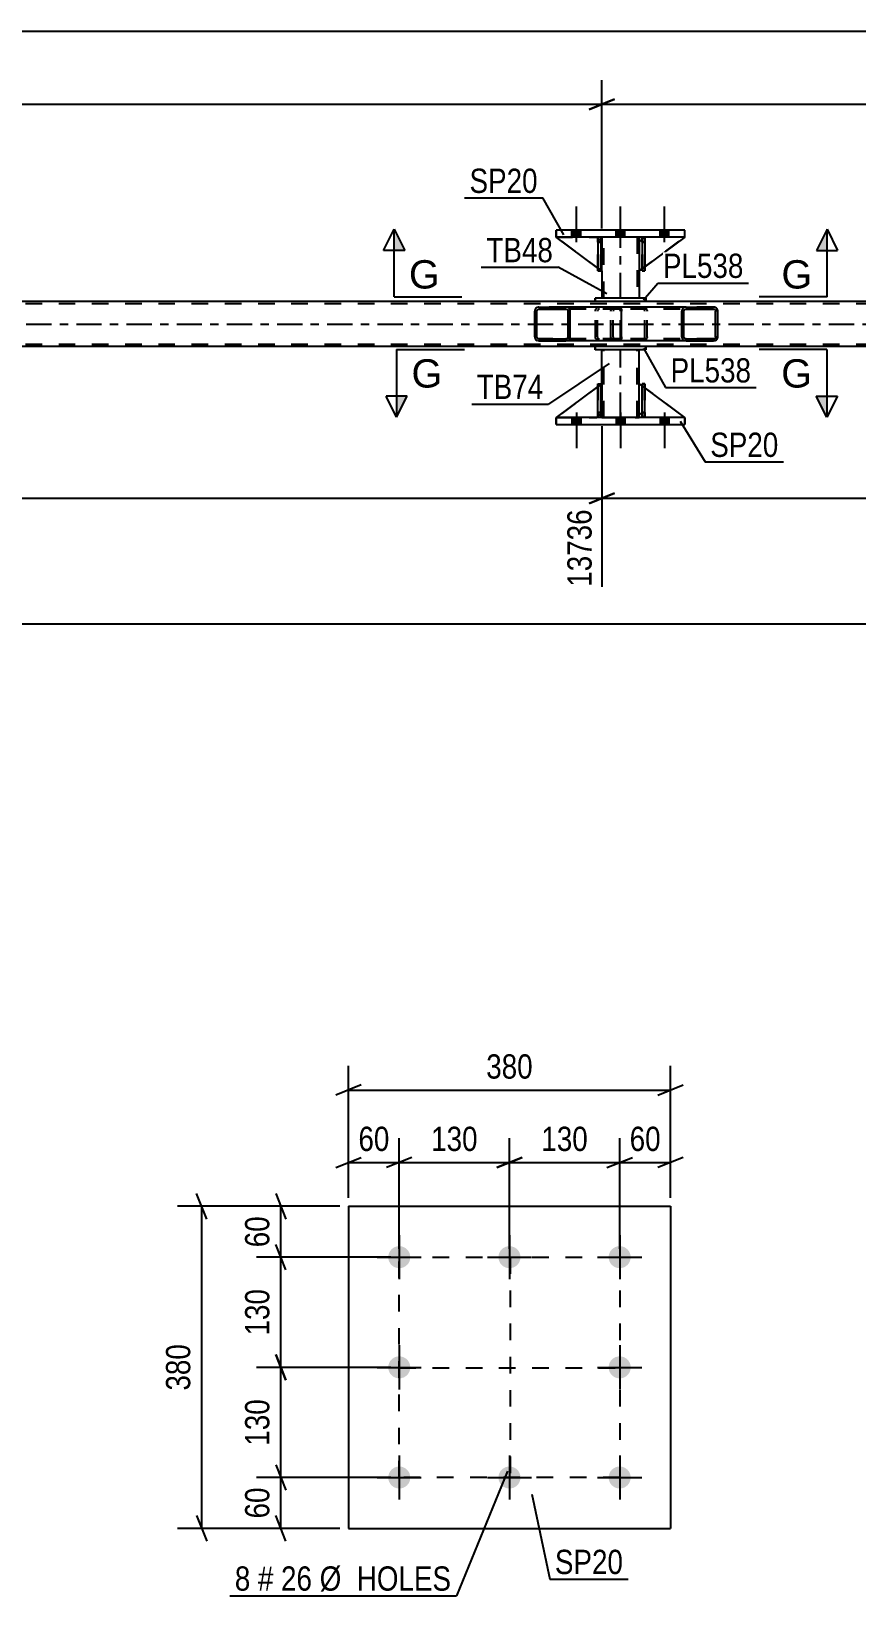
# Model space of a CAD drawing. Header units: millimetres. Extents: x 0 to 1189, y 0 to 841.
# Drawn here: x 518.6 to 616, y 232.4 to 417 of the extents above; entities that cross this region are included whole.
import ezdxf

# ---------------------------------------------------------------- set-up
doc = ezdxf.new("R2010")
doc.units = ezdxf.units.MM
doc.linetypes.add('DXK_LINE_DOT2', pattern=[3.9198, 1.9599, -1.9599])
doc.linetypes.add('DXK_LINE_DOT3', pattern=[5.9187, 2.979, -0.9799, 0.9799, -0.9799])
doc.styles.add('Arial', font='ARIAL.TTF', dxfattribs={"height": 0.2})
doc.styles.add('Arial Narrow', font='ARIALN.TTF', dxfattribs={"height": 0.2})

# ---------------------------------------------------------------- blocks, each defined once
blk = doc.blocks.new('Part-203723932-5674 - 5521')
at = {"color": 7, "linetype": 'DXK_LINE_DOT2'}
for p, q in [((585.93, 375.43), (580.53, 371.43)), ((585.93, 372.03), (585.93, 375.43)), ((585.93, 375.43), (585.93, 372.03)), ((580.53, 371.43), (585.33, 371.43)), ((585.33, 371.43), (585.93, 372.03)), ((585.93, 372.03), (585.33, 371.43)), ((585.93, 372.03), (585.93, 372.03))]:
    blk.add_line(p, q, dxfattribs=at)
blk = doc.blocks.new('Part-203723932-5671 - 5521')
at = {"color": 2, "linetype": 'Continuous'}
for p, q in [((590.33, 372.03), (590.33, 375.43)), ((590.68, 375.17), (590.33, 375.43)), ((595.73, 371.43), (591, 374.93)), ((590.68, 371.68), (590.33, 372.03))]:
    blk.add_line(p, q, dxfattribs=at)
at = {"color": 7, "linetype": 'DXK_LINE_DOT2'}
for p, q in [((591, 374.93), (590.68, 375.17)), ((590.93, 371.43), (590.68, 371.68)), ((595.73, 371.43), (590.93, 371.43)), ((595.73, 371.43), (595.73, 371.43)), ((595.73, 371.43), (595.73, 371.43))]:
    blk.add_line(p, q, dxfattribs=at)
blk = doc.blocks.new('Part-203723932-5693 - 5521')
at = {"color": 2, "linetype": 'Continuous'}
for p, q in [((585.48, 389.06), (580.53, 392.73)), ((585.48, 392.58), (585.33, 392.73)), ((585.93, 392.13), (585.8, 392.26)), ((585.93, 392.13), (585.93, 392.13)), ((585.93, 388.73), (585.93, 392.13)), ((585.8, 388.83), (585.93, 388.73)), ((585.93, 388.73), (585.93, 388.73))]:
    blk.add_line(p, q, dxfattribs=at)
at = {"color": 7, "linetype": 'DXK_LINE_DOT2'}
for p, q in [((585.33, 392.73), (580.53, 392.73)), ((585.33, 392.73), (585.93, 392.13)), ((585.8, 392.26), (585.48, 392.58)), ((585.93, 392.13), (585.93, 388.73)), ((585.8, 388.83), (585.48, 389.06))]:
    blk.add_line(p, q, dxfattribs=at)
blk = doc.blocks.new('Part-203723932-5696 - 5521')
at = {"color": 7, "linetype": 'DXK_LINE_DOT2'}
for p, q in [((585.48, 392.13), (585.48, 392.73)), ((585.48, 392.73), (585.48, 392.73)), ((585.48, 392.73), (585.48, 388.73)), ((585.8, 392.73), (585.48, 392.73)), ((585.48, 388.73), (585.48, 392.13)), ((585.48, 392.13), (585.8, 392.13)), ((585.8, 392.13), (585.8, 392.73)), ((585.8, 388.73), (585.8, 392.73)), ((585.8, 392.13), (585.8, 388.73)), ((585.48, 388.73), (585.8, 388.73))]:
    blk.add_line(p, q, dxfattribs=at)
blk = doc.blocks.new('Bolt-203723932-5639 - 5521')
at = {"linetype": 'Continuous'}
for points in [[(582.41, 392.73), (583.45, 392.73), (583.45, 393.53), (582.41, 393.53)], [(582.41, 392.73), (583.45, 392.73), (583.45, 393.53), (582.41, 393.53)], [(582.41, 392.73), (583.45, 392.73), (583.45, 393.53), (582.41, 393.53)], [(587.61, 392.73), (588.65, 392.73), (588.65, 393.53), (587.61, 393.53)], [(587.61, 392.73), (588.65, 392.73), (588.65, 393.53), (587.61, 393.53)], [(592.81, 392.73), (593.85, 392.73), (593.85, 393.53), (592.81, 393.53)], [(592.81, 392.73), (593.85, 392.73), (593.85, 393.53), (592.81, 393.53)], [(592.81, 392.73), (593.85, 392.73), (593.85, 393.53), (592.81, 393.53)]]:
    blk.add_hatch(color=1, dxfattribs=at).paths.add_polyline_path(points)
at = {"color": 1, "linetype": 'Continuous'}
for p, q in [((582.93, 392.13), (582.93, 396.33)), ((582.93, 392.13), (582.93, 396.33)), ((582.93, 392.13), (582.93, 396.33)), ((588.13, 392.13), (588.13, 396.33)), ((588.13, 392.13), (588.13, 396.33)), ((593.33, 392.13), (593.33, 396.33)), ((593.33, 392.13), (593.33, 396.33)), ((593.33, 392.13), (593.33, 396.33)), ((582.41, 392.73), (582.41, 393.53)), ((582.41, 392.73), (582.41, 393.53)), ((582.41, 392.73), (582.41, 393.53)), ((583.45, 392.73), (583.45, 393.53)), ((583.45, 392.73), (583.45, 393.53)), ((583.45, 392.73), (583.45, 393.53)), ((587.61, 392.73), (587.61, 393.53)), ((587.61, 392.73), (587.61, 393.53)), ((588.65, 392.73), (588.65, 393.53)), ((588.65, 392.73), (588.65, 393.53)), ((592.81, 392.73), (592.81, 393.53)), ((592.81, 392.73), (592.81, 393.53)), ((592.81, 392.73), (592.81, 393.53)), ((593.85, 392.73), (593.85, 393.53)), ((593.85, 392.73), (593.85, 393.53)), ((593.85, 392.73), (593.85, 393.53))]:
    blk.add_line(p, q, dxfattribs=at)
blk = doc.blocks.new('Bolt-203723932-5640 - 5521')
at = {"linetype": 'Continuous'}
for points in [[(583.45, 371.43), (582.41, 371.43), (582.41, 370.63), (583.45, 370.63)], [(583.45, 371.43), (582.41, 371.43), (582.41, 370.63), (583.45, 370.63)], [(583.45, 371.43), (582.41, 371.43), (582.41, 370.63), (583.45, 370.63)], [(588.65, 371.43), (587.61, 371.43), (587.61, 370.63), (588.65, 370.63)], [(588.65, 371.43), (587.61, 371.43), (587.61, 370.63), (588.65, 370.63)], [(593.85, 371.43), (592.81, 371.43), (592.81, 370.63), (593.85, 370.63)], [(593.85, 371.43), (592.81, 371.43), (592.81, 370.63), (593.85, 370.63)], [(593.85, 371.43), (592.81, 371.43), (592.81, 370.63), (593.85, 370.63)]]:
    blk.add_hatch(color=1, dxfattribs=at).paths.add_polyline_path(points)
at = {"color": 1, "linetype": 'Continuous'}
for p, q in [((582.41, 371.43), (582.41, 370.63)), ((582.41, 371.43), (582.41, 370.63)), ((582.41, 371.43), (582.41, 370.63)), ((582.93, 372.03), (582.93, 367.83)), ((582.93, 372.03), (582.93, 367.83)), ((582.93, 372.03), (582.93, 367.83)), ((583.45, 371.43), (583.45, 370.63)), ((583.45, 371.43), (583.45, 370.63)), ((583.45, 371.43), (583.45, 370.63)), ((587.61, 371.43), (587.61, 370.63)), ((587.61, 371.43), (587.61, 370.63)), ((588.13, 372.03), (588.13, 367.83)), ((588.13, 372.03), (588.13, 367.83)), ((588.65, 371.43), (588.65, 370.63)), ((588.65, 371.43), (588.65, 370.63)), ((592.81, 371.43), (592.81, 370.63)), ((592.81, 371.43), (592.81, 370.63)), ((592.81, 371.43), (592.81, 370.63)), ((593.33, 372.03), (593.33, 367.83)), ((593.33, 372.03), (593.33, 367.83)), ((593.33, 372.03), (593.33, 367.83)), ((593.85, 371.43), (593.85, 370.63)), ((593.85, 371.43), (593.85, 370.63)), ((593.85, 371.43), (593.85, 370.63))]:
    blk.add_line(p, q, dxfattribs=at)
blk = doc.blocks.new('Part-203723932-5653 - 5521')
at = {"color": 2, "linetype": 'Continuous'}
for p, q in [((735.49, 385.11), (68.21, 385.11)), ((585.13, 379.83), (335.71, 379.83)), ((735.49, 379.83), (591.13, 379.83))]:
    blk.add_line(p, q, dxfattribs=at)
at = {"color": 7, "linetype": 'DXK_LINE_DOT2'}
for p, q in [((735.49, 384.87), (68.21, 384.87)), ((735.49, 380.07), (68.21, 380.07)), ((591.13, 379.83), (585.13, 379.83))]:
    blk.add_line(p, q, dxfattribs=at)
at = {"color": 7, "linetype": 'DXK_LINE_DOT3'}
blk.add_line((68.21, 382.47), (735.49, 382.47), dxfattribs=at)
blk = doc.blocks.new('Part-203723932-5660 - 5521')
at = {"color": 2, "linetype": 'Continuous'}
for p, q in [((595.73, 393.53), (580.53, 393.53)), ((580.53, 392.73), (580.53, 393.53)), ((595.73, 392.73), (595.73, 393.53)), ((595.73, 392.73), (580.53, 392.73))]:
    blk.add_line(p, q, dxfattribs=at)
at = {"color": 7, "linetype": 'DXK_LINE_DOT2'}
for p, q in [((580.53, 393.53), (580.53, 392.73)), ((595.73, 392.73), (595.73, 393.53))]:
    blk.add_line(p, q, dxfattribs=at)
blk = doc.blocks.new('Part-203723932-5665 - 5521')
at = {"color": 2, "linetype": 'Continuous'}
for p, q in [((580.53, 370.63), (580.53, 371.43)), ((595.73, 371.43), (580.53, 371.43)), ((595.73, 370.63), (595.73, 371.43)), ((580.53, 370.63), (595.73, 370.63))]:
    blk.add_line(p, q, dxfattribs=at)
at = {"color": 7, "linetype": 'DXK_LINE_DOT2'}
for p, q in [((580.53, 371.43), (580.53, 370.63)), ((595.73, 371.43), (595.73, 370.63))]:
    blk.add_line(p, q, dxfattribs=at)
blk = doc.blocks.new('Part-203723932-5732 - 5521')
at = {"color": 2, "linetype": 'Continuous'}
for p, q in [((591.13, 385.53), (585.13, 385.53)), ((585.13, 385.13), (585.13, 385.53)), ((591.13, 385.13), (585.13, 385.13)), ((591.13, 385.53), (591.13, 385.13)), ((591.13, 385.53), (591.13, 385.53)), ((591.13, 385.13), (591.13, 385.13))]:
    blk.add_line(p, q, dxfattribs=at)
at = {"color": 7, "linetype": 'DXK_LINE_DOT2'}
for p, q in [((585.13, 385.53), (585.13, 385.13)), ((591.13, 385.13), (591.13, 385.53))]:
    blk.add_line(p, q, dxfattribs=at)
blk = doc.blocks.new('Part-203723932-5668 - 5521')
at = {"color": 7, "linetype": 'DXK_LINE_DOT2'}
for p, q in [((590.33, 372.03), (590.33, 375.43)), ((590.33, 375.43), (595.73, 371.43)), ((590.93, 371.43), (590.33, 372.03)), ((595.73, 371.43), (590.93, 371.43))]:
    blk.add_line(p, q, dxfattribs=at)
blk = doc.blocks.new('Part-203723932-5677 - 5521')
at = {"color": 2, "linetype": 'Continuous'}
for p, q in [((585.48, 375.1), (580.53, 371.43)), ((585.93, 375.43), (585.8, 375.34)), ((585.93, 372.03), (585.93, 375.43)), ((585.48, 371.59), (585.33, 371.43)), ((585.93, 372.03), (585.8, 371.91)), ((585.93, 372.03), (585.93, 372.03))]:
    blk.add_line(p, q, dxfattribs=at)
at = {"color": 7, "linetype": 'DXK_LINE_DOT2'}
for p, q in [((585.8, 375.34), (585.48, 375.1)), ((585.93, 372.03), (585.93, 375.43)), ((580.53, 371.43), (585.33, 371.43)), ((585.93, 372.03), (585.33, 371.43)), ((585.8, 371.91), (585.48, 371.59))]:
    blk.add_line(p, q, dxfattribs=at)
blk = doc.blocks.new('Part-203723932-5678 - 5521')
at = {"color": 2, "linetype": 'Continuous'}
for p, q in [((585.48, 371.43), (585.48, 375.43)), ((585.48, 375.43), (585.8, 375.43)), ((585.8, 371.43), (585.8, 375.43)), ((585.48, 371.43), (585.48, 371.43)), ((585.8, 371.43), (585.48, 371.43))]:
    blk.add_line(p, q, dxfattribs=at)
at = {"color": 7, "linetype": 'DXK_LINE_DOT2'}
for p, q in [((585.48, 375.43), (585.48, 372.03)), ((585.8, 372.03), (585.8, 375.43)), ((585.48, 372.03), (585.48, 371.43)), ((585.48, 372.03), (585.8, 372.03)), ((585.8, 371.43), (585.8, 372.03)), ((585.8, 371.43), (585.8, 371.43))]:
    blk.add_line(p, q, dxfattribs=at)
blk = doc.blocks.new('Part-203723932-5679 - 5521')
at = {"color": 2, "linetype": 'Continuous'}
for p, q in [((590.68, 371.43), (590.68, 375.43)), ((590.68, 375.43), (591, 375.43)), ((591, 371.43), (591, 375.43)), ((590.68, 371.43), (590.68, 371.43)), ((591, 371.43), (590.68, 371.43))]:
    blk.add_line(p, q, dxfattribs=at)
at = {"color": 7, "linetype": 'DXK_LINE_DOT2'}
for p, q in [((590.68, 375.43), (590.68, 372.03)), ((591, 372.03), (591, 375.43)), ((590.68, 372.03), (590.68, 371.43)), ((590.68, 372.03), (591, 372.03)), ((591, 371.43), (591, 372.03)), ((591, 371.43), (591, 371.43))]:
    blk.add_line(p, q, dxfattribs=at)
blk = doc.blocks.new('Part-203723932-5680 - 5521')
at = {"color": 7, "linetype": 'DXK_LINE_DOT2'}
for p, q in [((585.48, 375.43), (585.8, 375.43)), ((585.48, 372.03), (585.48, 375.43)), ((585.48, 375.43), (585.48, 371.43)), ((585.8, 375.43), (585.8, 372.03)), ((585.8, 371.43), (585.8, 375.34)), ((585.8, 372.03), (585.48, 372.03)), ((585.48, 371.43), (585.48, 372.03)), ((585.8, 371.43), (585.48, 371.43)), ((585.8, 372.03), (585.8, 371.43)), ((585.8, 371.43), (585.8, 371.43))]:
    blk.add_line(p, q, dxfattribs=at)
blk = doc.blocks.new('Part-203723932-5681 - 5521')
at = {"color": 7, "linetype": 'DXK_LINE_DOT2'}
for p, q in [((591, 375.43), (590.68, 375.43)), ((590.68, 372.03), (590.68, 375.43)), ((590.68, 375.43), (590.68, 371.43)), ((591, 375.43), (591, 372.03)), ((591, 371.43), (591, 375.43)), ((591, 372.03), (590.68, 372.03)), ((590.68, 371.43), (590.68, 372.03)), ((591, 371.43), (590.68, 371.43)), ((591, 372.03), (591, 371.43)), ((591, 371.43), (591, 371.43))]:
    blk.add_line(p, q, dxfattribs=at)
blk = doc.blocks.new('Part-203723932-5684 - 5521')
at = {"color": 7, "linetype": 'DXK_LINE_DOT2'}
for p, q in [((590.93, 392.73), (590.33, 392.13)), ((590.33, 388.73), (595.73, 392.73)), ((590.33, 392.13), (590.33, 388.73)), ((595.73, 392.73), (590.93, 392.73))]:
    blk.add_line(p, q, dxfattribs=at)
blk = doc.blocks.new('Part-203723932-5687 - 5521')
at = {"color": 2, "linetype": 'Continuous'}
for p, q in [((590.68, 392.49), (590.33, 392.13)), ((590.33, 392.13), (590.33, 388.73)), ((595.73, 392.73), (591, 389.23)), ((590.68, 388.99), (590.33, 388.73))]:
    blk.add_line(p, q, dxfattribs=at)
at = {"color": 7, "linetype": 'DXK_LINE_DOT2'}
for p, q in [((590.93, 392.73), (590.68, 392.49)), ((595.73, 392.73), (590.93, 392.73)), ((591, 389.23), (590.68, 388.99))]:
    blk.add_line(p, q, dxfattribs=at)
blk = doc.blocks.new('Part-203723932-5690 - 5521')
at = {"color": 7, "linetype": 'DXK_LINE_DOT2'}
for p, q in [((585.93, 388.73), (580.53, 392.73)), ((580.53, 392.73), (585.33, 392.73)), ((585.33, 392.73), (585.93, 392.13)), ((585.93, 392.13), (585.33, 392.73)), ((585.93, 392.13), (585.93, 388.73)), ((585.93, 392.13), (585.93, 392.13)), ((585.93, 392.13), (585.93, 388.73))]:
    blk.add_line(p, q, dxfattribs=at)
blk = doc.blocks.new('Part-203723932-5694 - 5521')
at = {"color": 2, "linetype": 'Continuous'}
for p, q in [((585.8, 392.73), (585.48, 392.73)), ((585.48, 392.73), (585.48, 388.73)), ((585.8, 392.73), (585.8, 392.73)), ((585.8, 392.73), (585.8, 388.73)), ((585.8, 388.73), (585.48, 388.73))]:
    blk.add_line(p, q, dxfattribs=at)
at = {"color": 7, "linetype": 'DXK_LINE_DOT2'}
for p, q in [((585.48, 392.13), (585.48, 392.73)), ((585.8, 392.13), (585.48, 392.13)), ((585.48, 392.13), (585.48, 388.73)), ((585.8, 392.13), (585.8, 392.73)), ((585.8, 392.73), (585.8, 392.73)), ((585.8, 388.73), (585.8, 392.13))]:
    blk.add_line(p, q, dxfattribs=at)
blk = doc.blocks.new('Part-203723932-5695 - 5521')
at = {"color": 2, "linetype": 'Continuous'}
for p, q in [((591, 392.73), (590.68, 392.73)), ((590.68, 392.73), (590.68, 388.73)), ((591, 392.73), (591, 392.73)), ((591, 392.73), (591, 388.73)), ((591, 388.73), (590.68, 388.73))]:
    blk.add_line(p, q, dxfattribs=at)
at = {"color": 7, "linetype": 'DXK_LINE_DOT2'}
for p, q in [((590.68, 392.13), (590.68, 392.73)), ((591, 392.13), (590.68, 392.13)), ((590.68, 392.13), (590.68, 388.73)), ((591, 392.13), (591, 392.73)), ((591, 392.73), (591, 392.73)), ((591, 388.73), (591, 392.13))]:
    blk.add_line(p, q, dxfattribs=at)
blk = doc.blocks.new('Part-203723932-5697 - 5521')
at = {"color": 7, "linetype": 'DXK_LINE_DOT2'}
for p, q in [((590.68, 392.13), (590.68, 392.73)), ((590.68, 392.73), (590.68, 392.73)), ((590.68, 392.73), (590.68, 388.73)), ((591, 392.73), (590.68, 392.73)), ((590.68, 388.73), (590.68, 392.13)), ((590.68, 392.13), (591, 392.13)), ((591, 392.13), (591, 392.73)), ((591, 388.73), (591, 392.73)), ((591, 392.13), (591, 388.73)), ((590.68, 388.73), (591, 388.73))]:
    blk.add_line(p, q, dxfattribs=at)
blk = doc.blocks.new('Part-203723932-5712 - 5521')
at = {"color": 2, "linetype": 'Continuous'}
for p, q in [((585.93, 375.43), (585.93, 379.43)), ((590.33, 375.43), (590.33, 379.43)), ((585.93, 371.43), (585.93, 372.03)), ((590.33, 371.43), (590.33, 372.03))]:
    blk.add_line(p, q, dxfattribs=at)
at = {"color": 7, "linetype": 'DXK_LINE_DOT2'}
for p, q in [((590.33, 379.43), (585.93, 379.43)), ((586.17, 371.43), (586.17, 379.43)), ((590.09, 371.43), (590.09, 379.43)), ((585.93, 372.03), (585.93, 375.43)), ((590.33, 372.03), (590.33, 375.43)), ((585.93, 371.43), (590.33, 371.43))]:
    blk.add_line(p, q, dxfattribs=at)
at = {"color": 7, "linetype": 'DXK_LINE_DOT3'}
blk.add_line((588.13, 371.43), (588.13, 379.43), dxfattribs=at)
blk = doc.blocks.new('Part-203723932-5727 - 5521')
at = {"color": 2, "linetype": 'Continuous'}
for p, q in [((591.13, 379.83), (585.13, 379.83)), ((585.13, 379.43), (585.13, 379.83)), ((591.13, 379.43), (585.13, 379.43)), ((591.13, 379.83), (591.13, 379.43)), ((591.13, 379.83), (591.13, 379.83)), ((591.13, 379.43), (591.13, 379.43))]:
    blk.add_line(p, q, dxfattribs=at)
at = {"color": 7, "linetype": 'DXK_LINE_DOT2'}
for p, q in [((585.13, 379.83), (585.13, 379.43)), ((591.13, 379.43), (591.13, 379.83))]:
    blk.add_line(p, q, dxfattribs=at)
blk = doc.blocks.new('Part-203723932-5747 - 5521')
at = {"color": 2, "linetype": 'Continuous'}
for p, q in [((585.93, 392.73), (585.93, 392.13)), ((590.33, 392.73), (590.33, 392.13)), ((585.93, 388.73), (585.93, 385.53)), ((590.33, 388.73), (590.33, 385.53))]:
    blk.add_line(p, q, dxfattribs=at)
at = {"color": 7, "linetype": 'DXK_LINE_DOT2'}
for p, q in [((590.33, 392.73), (585.93, 392.73)), ((585.93, 392.13), (585.93, 388.73)), ((586.17, 385.53), (586.17, 392.73)), ((590.09, 392.73), (590.09, 385.53)), ((590.33, 392.13), (590.33, 388.73)), ((590.33, 385.53), (585.93, 385.53))]:
    blk.add_line(p, q, dxfattribs=at)
at = {"color": 7, "linetype": 'DXK_LINE_DOT3'}
blk.add_line((588.13, 385.53), (588.13, 392.73), dxfattribs=at)
blk = doc.blocks.new('Part-203723932-5782 - 5521')
at = {"linetype": 'Continuous'}
h = blk.add_hatch(dxfattribs=at)
h.set_pattern_fill('', scale=0.7, style=0, pattern_type=0)
h.set_pattern_definition([(45, (582.1675, 384.1754), (-1.57154, 1.57154), [])])
h.paths.add_polyline_path([(582.21, 383.99), (582.17, 384.18), (582.06, 384.33), (581.9, 384.44), (581.7, 384.47), (578.52, 384.47), (578.33, 384.44), (578.16, 384.33), (578.05, 384.18), (578.02, 383.99), (578.02, 380.95), (578.05, 380.77), (578.16, 380.61), (578.33, 380.51), (578.52, 380.47), (581.7, 380.47), (581.9, 380.51), (582.06, 380.61), (582.17, 380.77), (582.21, 380.95)])
h.paths.add_polyline_path([(581.94, 380.86), (581.88, 380.78), (581.8, 380.73), (581.7, 380.71), (578.52, 380.71), (578.42, 380.73), (578.34, 380.78), (578.29, 380.86), (578.27, 380.95), (578.27, 383.99), (578.29, 384.08), (578.34, 384.16), (578.42, 384.21), (578.52, 384.23), (581.7, 384.23), (581.8, 384.21), (581.88, 384.16), (581.94, 384.08), (581.95, 383.99), (581.95, 380.95)])
at = {"color": 2, "linetype": 'Continuous'}
for p, q in [((578.05, 384.18), (578.02, 383.99)), ((578.02, 380.95), (578.02, 383.99)), ((578.27, 383.99), (578.29, 384.08)), ((578.27, 380.95), (578.27, 383.99)), ((578.29, 384.08), (578.34, 384.16)), ((578.52, 384.47), (578.33, 384.44)), ((578.34, 384.16), (578.42, 384.21)), ((578.42, 384.21), (578.52, 384.23)), ((578.52, 384.47), (581.7, 384.47)), ((578.52, 384.23), (581.7, 384.23)), ((588, 384.47), (581.7, 384.47)), ((581.9, 384.44), (581.7, 384.47)), ((581.7, 384.23), (581.8, 384.21)), ((581.8, 384.21), (581.88, 384.16)), ((581.88, 384.16), (581.94, 384.08)), ((581.94, 384.08), (581.95, 383.99)), ((581.95, 380.95), (581.95, 383.99)), ((582.21, 383.99), (582.17, 384.18)), ((582.21, 380.95), (582.21, 383.99)), ((588, 384.47), (588.11, 384.44)), ((588.11, 384.44), (588.19, 384.33)), ((588.19, 384.33), (588.25, 384.18)), ((588.25, 384.18), (588.27, 383.99)), ((588.27, 380.95), (588.27, 383.99)), ((578.02, 380.95), (578.05, 380.77)), ((578.29, 380.86), (578.27, 380.95)), ((578.34, 380.78), (578.29, 380.86)), ((578.33, 380.51), (578.52, 380.47)), ((578.42, 380.73), (578.34, 380.78)), ((578.52, 380.71), (578.42, 380.73)), ((578.52, 380.71), (581.7, 380.71)), ((578.52, 380.47), (581.7, 380.47)), ((581.8, 380.73), (581.7, 380.71)), ((581.7, 380.47), (581.9, 380.51)), ((588, 380.47), (581.7, 380.47)), ((581.88, 380.78), (581.8, 380.73)), ((581.94, 380.86), (581.88, 380.78)), ((581.95, 380.95), (581.94, 380.86)), ((582.17, 380.77), (582.21, 380.95)), ((588.11, 380.51), (588, 380.47)), ((588.19, 380.61), (588.11, 380.51)), ((588.25, 380.77), (588.19, 380.61)), ((588.27, 380.95), (588.25, 380.77))]:
    blk.add_line(p, q, dxfattribs=at)
at = {"color": 7, "linetype": 'DXK_LINE_DOT2'}
for p, q in [((581.7, 384.47), (578.52, 384.47)), ((588, 384.23), (578.52, 384.23)), ((585.17, 383.99), (585.2, 384.18)), ((585.17, 380.95), (585.17, 383.99)), ((585.44, 384.08), (585.42, 383.99)), ((585.42, 380.95), (585.42, 383.99)), ((585.49, 384.16), (585.44, 384.08)), ((585.48, 384.44), (585.67, 384.47)), ((585.57, 384.21), (585.49, 384.16)), ((585.67, 384.23), (585.57, 384.21)), ((587.01, 384.23), (587.01, 384.47)), ((588.06, 384.21), (588, 384.23)), ((588.1, 384.16), (588.06, 384.21)), ((588.13, 384.08), (588.1, 384.16)), ((588.14, 383.99), (588.13, 384.08)), ((588.14, 380.95), (588.14, 383.99)), ((588, 380.71), (578.52, 380.71)), ((581.7, 380.47), (578.52, 380.47)), ((585.2, 380.77), (585.17, 380.95)), ((585.42, 380.95), (585.44, 380.86)), ((585.44, 380.86), (585.49, 380.78)), ((585.67, 380.47), (585.48, 380.51)), ((585.49, 380.78), (585.51, 380.77)), ((585.51, 380.77), (585.57, 380.73)), ((585.57, 380.73), (585.67, 380.71)), ((587.01, 380.47), (587.01, 380.71)), ((588, 380.71), (588.06, 380.73)), ((588.06, 380.73), (588.1, 380.78)), ((588.1, 380.78), (588.13, 380.86)), ((588.13, 380.86), (588.14, 380.95))]:
    blk.add_line(p, q, dxfattribs=at)
at = {"color": 2, "linetype": 'Continuous'}
for centre, start, end in [((578.5, 383.98), 111.1941, 156.1506), ((581.72, 383.98), 23.8494, 68.8059), ((578.5, 380.97), 203.8494, 248.8059), ((581.72, 380.97), 291.1941, 336.1506)]:
    blk.add_arc(centre, 0.492, start, end, dxfattribs=at)
at = {"color": 7, "linetype": 'DXK_LINE_DOT2'}
for centre, start, end in [((585.65, 383.98), 111.1941, 156.1506), ((585.65, 380.97), 203.8494, 248.8059)]:
    blk.add_arc(centre, 0.492, start, end, dxfattribs=at)
blk = doc.blocks.new('Part-203723932-5783 - 5521')
at = {"linetype": 'Continuous'}
h = blk.add_hatch(dxfattribs=at)
h.set_pattern_fill('', scale=0.7, style=0, pattern_type=0)
h.set_pattern_definition([(45, (599.5782, 384.1754), (-1.57154, 1.57154), [])])
h.paths.add_polyline_path([(599.62, 383.99), (599.58, 384.18), (599.47, 384.33), (599.3, 384.44), (599.11, 384.47), (595.87, 384.47), (595.68, 384.44), (595.51, 384.33), (595.4, 384.18), (595.36, 383.99), (595.36, 380.95), (595.4, 380.77), (595.51, 380.61), (595.68, 380.51), (595.87, 380.47), (599.11, 380.47), (599.3, 380.51), (599.47, 380.61), (599.58, 380.77), (599.62, 380.95)])
h.paths.add_polyline_path([(599.34, 380.86), (599.29, 380.78), (599.2, 380.73), (599.11, 380.71), (595.87, 380.71), (595.77, 380.73), (595.69, 380.78), (595.64, 380.86), (595.62, 380.95), (595.62, 383.99), (595.64, 384.08), (595.69, 384.16), (595.77, 384.21), (595.87, 384.23), (599.11, 384.23), (599.2, 384.21), (599.29, 384.16), (599.34, 384.08), (599.36, 383.99), (599.36, 380.95)])
at = {"color": 7, "linetype": 'DXK_LINE_DOT2'}
for p, q in [((587.01, 383.99), (587.05, 384.18)), ((587.01, 380.95), (587.01, 383.99)), ((587.29, 384.08), (587.27, 383.99)), ((587.27, 380.95), (587.27, 383.99)), ((587.34, 384.16), (587.29, 384.08)), ((587.33, 384.44), (587.52, 384.47)), ((587.42, 384.21), (587.34, 384.16)), ((587.52, 384.23), (587.42, 384.21)), ((588, 384.47), (587.52, 384.47)), ((599.11, 384.23), (587.52, 384.23)), ((590.76, 384.47), (590.95, 384.44)), ((590.85, 384.21), (590.76, 384.23)), ((590.94, 384.16), (590.85, 384.21)), ((590.99, 384.08), (590.94, 384.16)), ((591.01, 383.99), (590.99, 384.08)), ((591.01, 380.95), (591.01, 383.99)), ((591.23, 384.18), (591.27, 383.99)), ((591.27, 380.95), (591.27, 383.99)), ((599.11, 384.47), (595.87, 384.47)), ((587.05, 380.77), (587.01, 380.95)), ((587.27, 380.95), (587.29, 380.86)), ((587.29, 380.86), (587.34, 380.78)), ((587.52, 380.47), (587.33, 380.51)), ((587.34, 380.78), (587.42, 380.73)), ((587.42, 380.73), (587.52, 380.71)), ((599.11, 380.71), (587.52, 380.71)), ((588, 380.47), (587.52, 380.47)), ((590.76, 380.71), (590.85, 380.73)), ((590.95, 380.51), (590.76, 380.47)), ((590.85, 380.73), (590.94, 380.78)), ((590.94, 380.78), (590.99, 380.86)), ((590.99, 380.86), (591.01, 380.95)), ((591.27, 380.95), (591.23, 380.77)), ((599.11, 380.47), (595.87, 380.47))]:
    blk.add_line(p, q, dxfattribs=at)
at = {"color": 2, "linetype": 'Continuous'}
for p, q in [((595.87, 384.47), (588, 384.47)), ((595.4, 384.18), (595.36, 383.99)), ((595.36, 380.95), (595.36, 383.99)), ((595.62, 383.99), (595.64, 384.08)), ((595.62, 380.95), (595.62, 383.99)), ((595.64, 384.08), (595.69, 384.16)), ((595.87, 384.47), (595.68, 384.44)), ((595.69, 384.16), (595.77, 384.21)), ((595.77, 384.21), (595.87, 384.23)), ((595.87, 384.47), (599.11, 384.47)), ((595.87, 384.23), (599.11, 384.23)), ((599.3, 384.44), (599.11, 384.47)), ((599.11, 384.23), (599.2, 384.21)), ((599.2, 384.21), (599.29, 384.16)), ((599.29, 384.16), (599.34, 384.08)), ((599.34, 384.08), (599.36, 383.99)), ((599.36, 380.95), (599.36, 383.99)), ((599.62, 383.99), (599.58, 384.18)), ((599.62, 380.95), (599.62, 383.99)), ((595.87, 380.47), (588, 380.47)), ((595.36, 380.95), (595.4, 380.77)), ((595.64, 380.86), (595.62, 380.95)), ((595.69, 380.78), (595.64, 380.86)), ((595.68, 380.51), (595.87, 380.47)), ((595.77, 380.73), (595.69, 380.78)), ((595.87, 380.71), (595.77, 380.73)), ((595.87, 380.71), (599.11, 380.71)), ((595.87, 380.47), (599.11, 380.47)), ((599.2, 380.73), (599.11, 380.71)), ((599.11, 380.47), (599.3, 380.51)), ((599.29, 380.78), (599.2, 380.73)), ((599.34, 380.86), (599.29, 380.78)), ((599.36, 380.95), (599.34, 380.86)), ((599.58, 380.77), (599.62, 380.95))]:
    blk.add_line(p, q, dxfattribs=at)
at = {"color": 7, "linetype": 'DXK_LINE_DOT2'}
for centre, start, end in [((587.5, 383.97), 110.7583, 155.68), ((590.78, 383.97), 24.32, 69.2417), ((587.5, 380.97), 204.32, 249.2417), ((590.78, 380.97), 290.7583, 335.68)]:
    blk.add_arc(centre, 0.496, start, end, dxfattribs=at)
at = {"color": 2, "linetype": 'Continuous'}
for centre, start, end in [((595.85, 383.97), 110.7583, 155.68), ((599.13, 383.97), 24.32, 69.2417), ((595.85, 380.97), 204.32, 249.2417), ((599.13, 380.97), 290.7583, 335.68)]:
    blk.add_arc(centre, 0.496, start, end, dxfattribs=at)
blk = doc.blocks.new('Bolt-203723932-6796 - 6762')
at = {"linetype": 'Continuous'}
for points in [[(562.04, 273.66, -1), (562.04, 271.06, -1)], [(575.04, 273.66, -1), (575.04, 271.06, -1)], [(588.04, 273.66, -1), (588.04, 271.06, -1)], [(562.04, 260.66, -1), (562.04, 258.06, -1)], [(588.04, 260.66, -1), (588.04, 258.06, -1)], [(562.04, 247.66, -1), (562.04, 245.06, -1)], [(575.04, 247.66, -1), (575.04, 245.06, -1)], [(588.04, 247.66, -1), (588.04, 245.06, -1)]]:
    blk.add_hatch(color=1, dxfattribs=at).paths.add_polyline_path(points)
at = {"color": 1, "linetype": 'Continuous'}
for p, q in [((562.04, 274.96), (562.04, 269.76)), ((575.04, 274.96), (575.04, 269.76)), ((588.04, 274.96), (588.04, 269.76)), ((559.44, 272.36), (564.64, 272.36)), ((572.44, 272.36), (577.64, 272.36)), ((585.44, 272.36), (590.64, 272.36)), ((562.04, 261.96), (562.04, 256.76)), ((588.04, 261.96), (588.04, 256.76)), ((559.44, 259.36), (564.64, 259.36)), ((585.44, 259.36), (590.64, 259.36)), ((562.04, 248.96), (562.04, 243.76)), ((575.04, 248.96), (575.04, 243.76)), ((588.04, 248.96), (588.04, 243.76)), ((559.44, 246.36), (564.64, 246.36)), ((572.44, 246.36), (577.64, 246.36)), ((585.44, 246.36), (590.64, 246.36))]:
    blk.add_line(p, q, dxfattribs=at)
blk = doc.blocks.new('Part-203723932-6801 - 6762')
at = {"color": 2, "linetype": 'Continuous'}
for p, q in [((556.04, 278.36), (556.04, 240.36)), ((556.04, 278.36), (594.04, 278.36)), ((594.04, 278.36), (594.04, 240.36)), ((556.04, 240.36), (594.04, 240.36))]:
    blk.add_line(p, q, dxfattribs=at)
blk = doc.blocks.new('Rectangle-203723932-6888 - 6762')
at = {"color": 1, "linetype": 'DXK_LINE_DOT2'}
blk.add_lwpolyline([(562.04, 272.36), (588.04, 272.36), (588.04, 246.36), (562.04, 246.36), (562.04, 272.36)], close=True, dxfattribs=at)
blk = doc.blocks.new('Line-203723932-6874 - 6762')
at = {"color": 1, "linetype": 'DXK_LINE_DOT2'}
blk.add_line((575.11, 272.36), (575.11, 246.36), dxfattribs=at)
blk = doc.blocks.new('Line-203723932-6881 - 6762')
at = {"color": 1, "linetype": 'DXK_LINE_DOT2'}
blk.add_line((562.04, 259.3), (588.04, 259.3), dxfattribs=at)
blk = doc.blocks.new('StraightDimension-203723932-5954 - 5521')
at = {"color": 7, "linetype": 'Continuous'}
for p, q in [((585.93, 393.73), (585.93, 411.25)), ((330.51, 408.4), (585.93, 408.4)), ((584.43, 407.8), (587.43, 409))]:
    blk.add_line(p, q, dxfattribs=at)
blk = doc.blocks.new('StraightDimension-203723932-5960 - 5521')
at = {"color": 7, "linetype": 'Continuous'}
for p, q in [((585.93, 393.73), (585.93, 411.25)), ((735.49, 385.72), (735.49, 411.25)), ((587.43, 409), (584.43, 407.8)), ((585.93, 408.4), (735.49, 408.4)), ((733.99, 407.8), (736.99, 409))]:
    blk.add_line(p, q, dxfattribs=at)
at = {"color": 0}
blk.add_wipeout([(664.96, 409.15), (664.96, 413.35), (656.45, 413.35), (656.45, 409.15)], dxfattribs=at)
at = {"color": 3, "style": 'Arial Narrow'}
blk.add_text('3739', height=2.863, dxfattribs=at).set_placement((657.05, 409.75))
blk = doc.blocks.new('StraightDimension-203723932-5982 - 5521')
at = {"color": 7, "linetype": 'Continuous'}
for p, q in [((735.49, 378.83), (735.49, 351.47)), ((585.93, 370.43), (585.93, 351.47)), ((587.43, 362.51), (584.43, 361.31)), ((585.93, 361.91), (735.49, 361.91)), ((733.99, 361.31), (736.99, 362.51))]:
    blk.add_line(p, q, dxfattribs=at)
at = {"color": 0}
blk.add_wipeout([(664.96, 362.66), (664.96, 366.86), (656.45, 366.86), (656.45, 362.66)], dxfattribs=at)
at = {"color": 0, "linetype": 'Continuous'}
blk.add_wipeout([(734.89, 361.21), (730.69, 361.21), (730.69, 350.87), (734.89, 350.87)], dxfattribs=at)
at = {"color": 3, "style": 'Arial Narrow'}
blk.add_text('3739', height=2.863, dxfattribs=at).set_placement((657.05, 363.26))
at = {"color": 3, "linetype": 'Continuous', "style": 'Arial Narrow'}
blk.add_text('17475', height=2.863, rotation=90.0002, dxfattribs=at).set_placement((734.29, 351.47))
blk = doc.blocks.new('StraightDimension-203723932-5987 - 5521')
at = {"color": 7, "linetype": 'Continuous'}
for p, q in [((585.93, 370.43), (585.93, 351.47)), ((330.51, 361.91), (585.93, 361.91)), ((584.43, 361.31), (587.43, 362.51))]:
    blk.add_line(p, q, dxfattribs=at)
at = {"color": 0, "linetype": 'Continuous'}
blk.add_wipeout([(585.33, 361.21), (581.13, 361.21), (581.13, 350.87), (585.33, 350.87)], dxfattribs=at)
at = {"color": 3, "linetype": 'Continuous', "style": 'Arial Narrow'}
blk.add_text('13736', height=2.863, rotation=90.0002, dxfattribs=at).set_placement((584.73, 351.47))
blk = doc.blocks.new('StraightDimension-203723932-6004 - 5521')
at = {"color": 7, "linetype": 'Continuous'}
blk.add_line((59.59, 417.01), (735.49, 417.01), dxfattribs=at)
blk = doc.blocks.new('StraightDimension-203723932-6025 - 5521')
at = {"color": 7, "linetype": 'Continuous'}
blk.add_line((58.95, 347.09), (735.49, 347.09), dxfattribs=at)
blk = doc.blocks.new('StraightDimension-203723932-45717 - 6762')
at = {"color": 7, "linetype": 'Continuous'}
for p, q in [((548.66, 257.86), (547.46, 260.86)), ((561.04, 259.36), (545.21, 259.36)), ((548.06, 246.36), (548.06, 259.36)), ((547.46, 247.86), (548.66, 244.86)), ((561.04, 246.36), (545.21, 246.36))]:
    blk.add_line(p, q, dxfattribs=at)
at = {"color": 0}
blk.add_wipeout([(547.31, 256.2), (543.11, 256.2), (543.11, 249.52), (547.31, 249.52)], dxfattribs=at)
at = {"color": 3, "style": 'Arial Narrow'}
blk.add_text('130', height=2.863, rotation=90.0002, dxfattribs=at).set_placement((546.71, 250.12))
blk = doc.blocks.new('StraightDimension-203723932-6803 - 6762')
at = {"color": 7, "linetype": 'Continuous'}
for p, q in [((539.33, 276.86), (538.13, 279.86)), ((555.04, 278.36), (535.88, 278.36)), ((538.73, 240.36), (538.73, 278.36)), ((538.13, 241.86), (539.33, 238.86)), ((555.04, 240.36), (535.88, 240.36))]:
    blk.add_line(p, q, dxfattribs=at)
at = {"color": 0}
blk.add_wipeout([(537.98, 262.7), (533.78, 262.7), (533.78, 256.02), (537.98, 256.02)], dxfattribs=at)
at = {"color": 3, "style": 'Arial Narrow'}
blk.add_text('380', height=2.863, rotation=90.0002, dxfattribs=at).set_placement((537.38, 256.62))
blk = doc.blocks.new('StraightDimension-203723932-6818 - 6762')
at = {"color": 7, "linetype": 'Continuous'}
for p, q in [((547.46, 247.86), (548.66, 244.86)), ((561.04, 246.36), (545.21, 246.36)), ((548.06, 240.36), (548.06, 246.36)), ((548.66, 238.86), (547.46, 241.86)), ((555.04, 240.36), (545.21, 240.36))]:
    blk.add_line(p, q, dxfattribs=at)
at = {"color": 0}
blk.add_wipeout([(547.31, 245.79), (543.11, 245.79), (543.11, 240.93), (547.31, 240.93)], dxfattribs=at)
at = {"color": 3, "style": 'Arial Narrow'}
blk.add_text('60', height=2.863, rotation=90.0002, dxfattribs=at).set_placement((546.71, 241.53))
blk = doc.blocks.new('StraightDimension-203723932-6828 - 6762')
at = {"color": 7, "linetype": 'Continuous'}
for p, q in [((547.46, 279.86), (548.66, 276.86)), ((555.04, 278.36), (545.21, 278.36)), ((548.06, 272.36), (548.06, 278.36)), ((548.66, 270.86), (547.46, 273.86)), ((561.04, 272.36), (545.21, 272.36))]:
    blk.add_line(p, q, dxfattribs=at)
at = {"color": 0}
blk.add_wipeout([(547.31, 277.79), (543.11, 277.79), (543.11, 272.93), (547.31, 272.93)], dxfattribs=at)
at = {"color": 3, "style": 'Arial Narrow'}
blk.add_text('60', height=2.863, rotation=90.0002, dxfattribs=at).set_placement((546.71, 273.53))
blk = doc.blocks.new('StraightDimension-203723932-6839 - 6762')
at = {"color": 7, "linetype": 'Continuous'}
for p, q in [((556.04, 279.36), (556.04, 286.39)), ((562.04, 273.36), (562.04, 286.39)), ((554.54, 282.94), (557.54, 284.14)), ((556.04, 283.54), (562.04, 283.54)), ((563.54, 284.14), (560.54, 282.94))]:
    blk.add_line(p, q, dxfattribs=at)
at = {"color": 0}
blk.add_wipeout([(561.47, 284.29), (561.47, 288.49), (556.62, 288.49), (556.62, 284.29)], dxfattribs=at)
at = {"color": 3, "style": 'Arial Narrow'}
blk.add_text('60', height=2.863, dxfattribs=at).set_placement((557.22, 284.89))
blk = doc.blocks.new('StraightDimension-203723932-6849 - 6762')
at = {"color": 7, "linetype": 'Continuous'}
for p, q in [((588.04, 273.36), (588.04, 286.39)), ((594.04, 279.36), (594.04, 286.39)), ((586.54, 282.94), (589.54, 284.14)), ((588.04, 283.54), (594.04, 283.54)), ((595.54, 284.14), (592.54, 282.94))]:
    blk.add_line(p, q, dxfattribs=at)
at = {"color": 0}
blk.add_wipeout([(593.47, 284.29), (593.47, 288.49), (588.62, 288.49), (588.62, 284.29)], dxfattribs=at)
at = {"color": 3, "style": 'Arial Narrow'}
blk.add_text('60', height=2.863, dxfattribs=at).set_placement((589.22, 284.89))
blk = doc.blocks.new('StraightDimension-203723932-6864 - 6762')
at = {"color": 7, "linetype": 'Continuous'}
for p, q in [((556.04, 279.36), (556.04, 294.93)), ((594.04, 279.36), (594.04, 294.93)), ((557.54, 292.68), (554.54, 291.48)), ((556.04, 292.08), (594.04, 292.08)), ((592.54, 291.48), (595.54, 292.68))]:
    blk.add_line(p, q, dxfattribs=at)
at = {"color": 0}
blk.add_wipeout([(578.39, 292.83), (578.39, 297.03), (571.7, 297.03), (571.7, 292.83)], dxfattribs=at)
at = {"color": 3, "style": 'Arial Narrow'}
blk.add_text('380', height=2.863, dxfattribs=at).set_placement((572.3, 293.43))
blk = doc.blocks.new('StraightDimension-203723932-45719 - 6762')
at = {"color": 7, "linetype": 'Continuous'}
for p, q in [((548.66, 270.86), (547.46, 273.86)), ((561.04, 272.36), (545.21, 272.36)), ((548.06, 259.36), (548.06, 272.36)), ((547.46, 260.86), (548.66, 257.86)), ((561.04, 259.36), (545.21, 259.36))]:
    blk.add_line(p, q, dxfattribs=at)
at = {"color": 0}
blk.add_wipeout([(547.31, 269.2), (543.11, 269.2), (543.11, 262.52), (547.31, 262.52)], dxfattribs=at)
at = {"color": 3, "style": 'Arial Narrow'}
blk.add_text('130', height=2.863, rotation=90.0002, dxfattribs=at).set_placement((546.71, 263.12))
blk = doc.blocks.new('StraightDimension-203723932-45733 - 6762')
at = {"color": 7, "linetype": 'Continuous'}
for p, q in [((562.04, 273.36), (562.04, 286.39)), ((575.04, 273.36), (575.04, 286.39)), ((563.54, 284.14), (560.54, 282.94)), ((562.04, 283.54), (575.04, 283.54)), ((573.54, 282.94), (576.54, 284.14))]:
    blk.add_line(p, q, dxfattribs=at)
at = {"color": 0}
blk.add_wipeout([(571.89, 284.29), (571.89, 288.49), (565.2, 288.49), (565.2, 284.29)], dxfattribs=at)
at = {"color": 3, "style": 'Arial Narrow'}
blk.add_text('130', height=2.863, dxfattribs=at).set_placement((565.8, 284.89))
blk = doc.blocks.new('StraightDimension-203723932-45735 - 6762')
at = {"color": 7, "linetype": 'Continuous'}
for p, q in [((575.04, 273.36), (575.04, 286.39)), ((588.04, 273.36), (588.04, 286.39)), ((576.54, 284.14), (573.54, 282.94)), ((575.04, 283.54), (588.04, 283.54)), ((586.54, 282.94), (589.54, 284.14))]:
    blk.add_line(p, q, dxfattribs=at)
at = {"color": 0}
blk.add_wipeout([(584.89, 284.29), (584.89, 288.49), (578.2, 288.49), (578.2, 284.29)], dxfattribs=at)
at = {"color": 3, "style": 'Arial Narrow'}
blk.add_text('130', height=2.863, dxfattribs=at).set_placement((578.8, 284.89))
blk = doc.blocks.new('Mark-203723932-5708 - 5521')
at = {"color": 0}
blk.add_wipeout([(579.03, 373.62), (579.03, 376.62), (571.18, 376.62), (571.18, 373.62)], dxfattribs=at)
blk.add_wipeout([(579.03, 373.62), (579.03, 376.62), (571.18, 376.62), (571.18, 373.62)], dxfattribs=at)
at = {"color": 30, "linetype": 'Continuous'}
for p in [(586.82, 377.82), (570.58, 373.02)]:
    blk.add_line(p, (579.63, 373.02), dxfattribs=at)
at = {"color": 3, "style": 'Arial Narrow'}
blk.add_text('TB74', height=2.863, dxfattribs=at).set_placement((571.18, 373.62))
blk = doc.blocks.new('Mark-203723932-5728 - 5521')
at = {"color": 0}
blk.add_wipeout([(602.65, 387.91), (602.65, 390.91), (593.15, 390.91), (593.15, 387.91)], dxfattribs=at)
blk.add_wipeout([(602.65, 387.91), (602.65, 390.91), (593.15, 390.91), (593.15, 387.91)], dxfattribs=at)
at = {"color": 30, "linetype": 'Continuous'}
for p, q in [((590.85, 385.33), (592.55, 387.31)), ((592.55, 387.31), (603.25, 387.31))]:
    blk.add_line(p, q, dxfattribs=at)
at = {"color": 3, "style": 'Arial Narrow'}
blk.add_text('PL538', height=2.863, dxfattribs=at).set_placement((593.15, 387.91))
blk = doc.blocks.new('Mark-203723932-5656 - 5521')
at = {"color": 0}
blk.add_wipeout([(578.37, 397.94), (578.37, 400.94), (570.33, 400.94), (570.33, 397.94)], dxfattribs=at)
blk.add_wipeout([(578.37, 397.94), (578.37, 400.94), (570.33, 400.94), (570.33, 397.94)], dxfattribs=at)
at = {"color": 30, "linetype": 'Continuous'}
for p in [(569.73, 397.34), (581.47, 393.01)]:
    blk.add_line(p, (578.97, 397.34), dxfattribs=at)
at = {"color": 3, "style": 'Arial Narrow'}
blk.add_text('SP20', height=2.863, dxfattribs=at).set_placement((570.33, 397.94))
blk = doc.blocks.new('Mark-203723932-5661 - 5521')
at = {"color": 0}
blk.add_wipeout([(606.77, 366.79), (606.77, 369.79), (598.73, 369.79), (598.73, 366.79)], dxfattribs=at)
blk.add_wipeout([(606.77, 366.79), (606.77, 369.79), (598.73, 369.79), (598.73, 366.79)], dxfattribs=at)
at = {"color": 30, "linetype": 'Continuous'}
for p, q in [((595.17, 371.02), (598.13, 366.19)), ((598.13, 366.19), (607.37, 366.19))]:
    blk.add_line(p, q, dxfattribs=at)
at = {"color": 3, "style": 'Arial Narrow'}
blk.add_text('SP20', height=2.863, dxfattribs=at).set_placement((598.73, 366.79))
blk = doc.blocks.new('Mark-203723932-5743 - 5521')
at = {"color": 0}
blk.add_wipeout([(580.17, 389.76), (580.17, 392.76), (572.32, 392.76), (572.32, 389.76)], dxfattribs=at)
blk.add_wipeout([(580.17, 389.76), (580.17, 392.76), (572.32, 392.76), (572.32, 389.76)], dxfattribs=at)
at = {"color": 30, "linetype": 'Continuous'}
for p in [(571.72, 389.16), (586.52, 386.03)]:
    blk.add_line(p, (580.77, 389.16), dxfattribs=at)
at = {"color": 3, "style": 'Arial Narrow'}
blk.add_text('TB48', height=2.863, dxfattribs=at).set_placement((572.32, 389.76))
blk = doc.blocks.new('Mark-203723932-5723 - 5521')
at = {"color": 0}
blk.add_wipeout([(603.56, 375.57), (603.56, 378.57), (594.05, 378.57), (594.05, 375.57)], dxfattribs=at)
blk.add_wipeout([(603.56, 375.57), (603.56, 378.57), (594.05, 378.57), (594.05, 375.57)], dxfattribs=at)
at = {"color": 30, "linetype": 'Continuous'}
for p, q in [((590.84, 379.64), (593.45, 374.97)), ((593.45, 374.97), (604.16, 374.97))]:
    blk.add_line(p, q, dxfattribs=at)
at = {"color": 3, "style": 'Arial Narrow'}
blk.add_text('PL538', height=2.863, dxfattribs=at).set_placement((594.05, 375.57))
blk = doc.blocks.new('SectionMark-203723932-6097 - 5521')
at = {"linetype": 'Continuous'}
for points in [[(561.73, 373.97), (562.98, 373.97), (561.73, 371.47)], [(611.23, 373.97), (612.48, 373.97), (612.48, 371.47)]]:
    blk.add_hatch(color=6, dxfattribs=at).paths.add_polyline_path(points)
at = {"color": 6, "linetype": 'Continuous'}
for p, q in [((561.73, 379.47), (569.73, 379.47)), ((561.73, 379.47), (561.73, 371.47)), ((612.48, 379.47), (604.48, 379.47)), ((612.48, 379.47), (612.48, 371.47)), ((561.73, 371.47), (560.48, 373.97)), ((562.98, 373.97), (560.48, 373.97)), ((561.73, 371.47), (562.98, 373.97)), ((611.23, 373.97), (613.73, 373.97)), ((612.48, 371.47), (611.23, 373.97)), ((613.73, 373.97), (612.48, 371.47))]:
    blk.add_line(p, q, dxfattribs=at)
at = {"color": 0, "linetype": 'Continuous'}
for points in [[(567.11, 374.97), (567.11, 378.47), (563.48, 378.47), (563.48, 374.97)], [(610.73, 374.97), (610.73, 378.47), (607.1, 378.47), (607.1, 374.97)]]:
    blk.add_wipeout(points, dxfattribs=at)
at = {"color": 3, "linetype": 'Continuous', "style": 'Arial'}
for p in [(563.48, 374.97), (607.1, 374.97)]:
    blk.add_text('G', height=3.34, dxfattribs=at).set_placement(p)
blk = doc.blocks.new('SectionMark-203723932-6101 - 5521')
at = {"linetype": 'Continuous'}
for points in [[(562.68, 391.16), (561.43, 391.16), (561.43, 393.66)], [(612.5, 391.16), (611.25, 391.16), (612.5, 393.66)]]:
    blk.add_hatch(color=6, dxfattribs=at).paths.add_polyline_path(points)
at = {"color": 6, "linetype": 'Continuous'}
for p, q in [((560.18, 391.16), (561.43, 393.66)), ((561.43, 385.66), (561.43, 393.66)), ((561.43, 393.66), (562.68, 391.16)), ((612.5, 393.66), (611.25, 391.16)), ((612.5, 385.66), (612.5, 393.66)), ((612.5, 393.66), (613.75, 391.16)), ((562.68, 391.16), (560.18, 391.16)), ((611.25, 391.16), (613.75, 391.16)), ((561.43, 385.66), (569.43, 385.66)), ((612.5, 385.66), (604.5, 385.66))]:
    blk.add_line(p, q, dxfattribs=at)
at = {"color": 0, "linetype": 'Continuous'}
for points in [[(566.81, 386.66), (566.81, 390.16), (563.18, 390.16), (563.18, 386.66)], [(610.75, 386.66), (610.75, 390.16), (607.12, 390.16), (607.12, 386.66)]]:
    blk.add_wipeout(points, dxfattribs=at)
at = {"color": 3, "linetype": 'Continuous', "style": 'Arial'}
for p in [(563.18, 386.66), (607.12, 386.66)]:
    blk.add_text('G', height=3.34, dxfattribs=at).set_placement(p)
blk = doc.blocks.new('Mark-203723932-6792 - 6762')
at = {"color": 0}
blk.add_wipeout([(544.47, 233.01), (544.47, 236.01), (542.64, 236.01), (542.64, 233.01)], dxfattribs=at)
blk.add_wipeout([(544.47, 233.01), (544.47, 236.01), (542.64, 236.01), (542.64, 233.01)], dxfattribs=at)
at = {"color": 3, "style": 'Arial Narrow'}
blk.add_text('8', height=2.86, dxfattribs=at).set_placement((542.64, 233.01))
at = {"color": 0}
blk.add_wipeout([(547.19, 233.01), (547.19, 236.01), (545.37, 236.01), (545.37, 233.01)], dxfattribs=at)
blk.add_wipeout([(547.19, 233.01), (547.19, 236.01), (545.37, 236.01), (545.37, 233.01)], dxfattribs=at)
blk.add_wipeout([(551.75, 233.01), (551.75, 236.01), (548.09, 236.01), (548.09, 233.01)], dxfattribs=at)
blk.add_wipeout([(551.75, 233.01), (551.75, 236.01), (548.09, 236.01), (548.09, 233.01)], dxfattribs=at)
at = {"color": 3, "style": 'Arial Narrow'}
for s, height, p in [('#', 2.86, (545.37, 233.01)), ('26', 2.863, (548.09, 233.01))]:
    blk.add_text(s, height=height, dxfattribs=at).set_placement(p)
at = {"color": 0}
blk.add_wipeout([(568.18, 233.01), (568.18, 236.01), (552.65, 236.01), (552.65, 233.01)], dxfattribs=at)
blk.add_wipeout([(568.18, 233.01), (568.18, 236.01), (552.65, 236.01), (552.65, 233.01)], dxfattribs=at)
at = {"color": 7, "linetype": 'Continuous'}
for p in [(574.81, 247.11), (542.04, 232.41)]:
    blk.add_line(p, (568.78, 232.41), dxfattribs=at)
at = {"color": 3, "style": 'Arial Narrow'}
blk.add_text('Ø  HOLES', height=2.863, dxfattribs=at).set_placement((552.65, 233.01))
blk = doc.blocks.new('Mark-203723932-6797 - 6762')
at = {"color": 0}
blk.add_wipeout([(588.44, 234.97), (588.44, 237.97), (580.4, 237.97), (580.4, 234.97)], dxfattribs=at)
blk.add_wipeout([(588.44, 234.97), (588.44, 237.97), (580.4, 237.97), (580.4, 234.97)], dxfattribs=at)
at = {"color": 30, "linetype": 'Continuous'}
for p, q in [((577.66, 244.39), (579.8, 234.37)), ((579.8, 234.37), (589.04, 234.37))]:
    blk.add_line(p, q, dxfattribs=at)
at = {"color": 3, "style": 'Arial Narrow'}
blk.add_text('SP20', height=2.863, dxfattribs=at).set_placement((580.4, 234.97))

msp = doc.modelspace()

# ---------------------------------------------------------------- block references
for name in ['Bolt-203723932-5639 - 5521', 'Part-203723932-5660 - 5521', 'Part-203723932-5693 - 5521', 'Part-203723932-5690 - 5521', 'Part-203723932-5696 - 5521', 'Part-203723932-5694 - 5521', 'Part-203723932-5747 - 5521', 'Part-203723932-5684 - 5521', 'Part-203723932-5687 - 5521', 'Part-203723932-5695 - 5521', 'Part-203723932-5697 - 5521', 'Part-203723932-5653 - 5521', 'Part-203723932-5782 - 5521', 'Part-203723932-5732 - 5521', 'Part-203723932-5783 - 5521', 'Part-203723932-5727 - 5521', 'Part-203723932-5712 - 5521', 'Part-203723932-5674 - 5521', 'Part-203723932-5677 - 5521', 'Part-203723932-5678 - 5521', 'Part-203723932-5680 - 5521', 'Part-203723932-5671 - 5521', 'Part-203723932-5668 - 5521', 'Part-203723932-5679 - 5521', 'Part-203723932-5681 - 5521', 'Part-203723932-5665 - 5521', 'Bolt-203723932-5640 - 5521', 'Part-203723932-6801 - 6762', 'Bolt-203723932-6796 - 6762', 'Rectangle-203723932-6888 - 6762', 'Line-203723932-6874 - 6762', 'Line-203723932-6881 - 6762']:
    msp.add_blockref(name, (0, 0))

# ---------------------------------------------------------------- next in the draw order: block references
for name in ['StraightDimension-203723932-5954 - 5521', 'StraightDimension-203723932-5982 - 5521', 'StraightDimension-203723932-6849 - 6762', 'StraightDimension-203723932-45717 - 6762', 'Mark-203723932-6797 - 6762']:
    msp.add_blockref(name, (0, 0))

# ---------------------------------------------------------------- next in the draw order: block references
for name in ['StraightDimension-203723932-5960 - 5521', 'StraightDimension-203723932-5987 - 5521', 'StraightDimension-203723932-6803 - 6762']:
    msp.add_blockref(name, (0, 0))

# ---------------------------------------------------------------- next in the draw order: block references
for name in ['StraightDimension-203723932-6004 - 5521', 'StraightDimension-203723932-6025 - 5521', 'StraightDimension-203723932-6828 - 6762', 'StraightDimension-203723932-6818 - 6762']:
    msp.add_blockref(name, (0, 0))

# ---------------------------------------------------------------- next in the draw order: block references
for name in ['Mark-203723932-5656 - 5521', 'Mark-203723932-5728 - 5521', 'Mark-203723932-5723 - 5521', 'Mark-203723932-5708 - 5521', 'Mark-203723932-5661 - 5521', 'StraightDimension-203723932-6839 - 6762', 'Mark-203723932-6792 - 6762']:
    msp.add_blockref(name, (0, 0))

# ---------------------------------------------------------------- next in the draw order: block references
for name in ['Mark-203723932-5743 - 5521', 'SectionMark-203723932-6097 - 5521', 'StraightDimension-203723932-6864 - 6762', 'StraightDimension-203723932-45719 - 6762']:
    msp.add_blockref(name, (0, 0))

# ---------------------------------------------------------------- next in the draw order: block references
for name in ['SectionMark-203723932-6101 - 5521', 'StraightDimension-203723932-45733 - 6762']:
    msp.add_blockref(name, (0, 0))

# ---------------------------------------------------------------- next in the draw order: block references
msp.add_blockref('StraightDimension-203723932-45735 - 6762', (0, 0))

doc.saveas('drawing.dxf')
